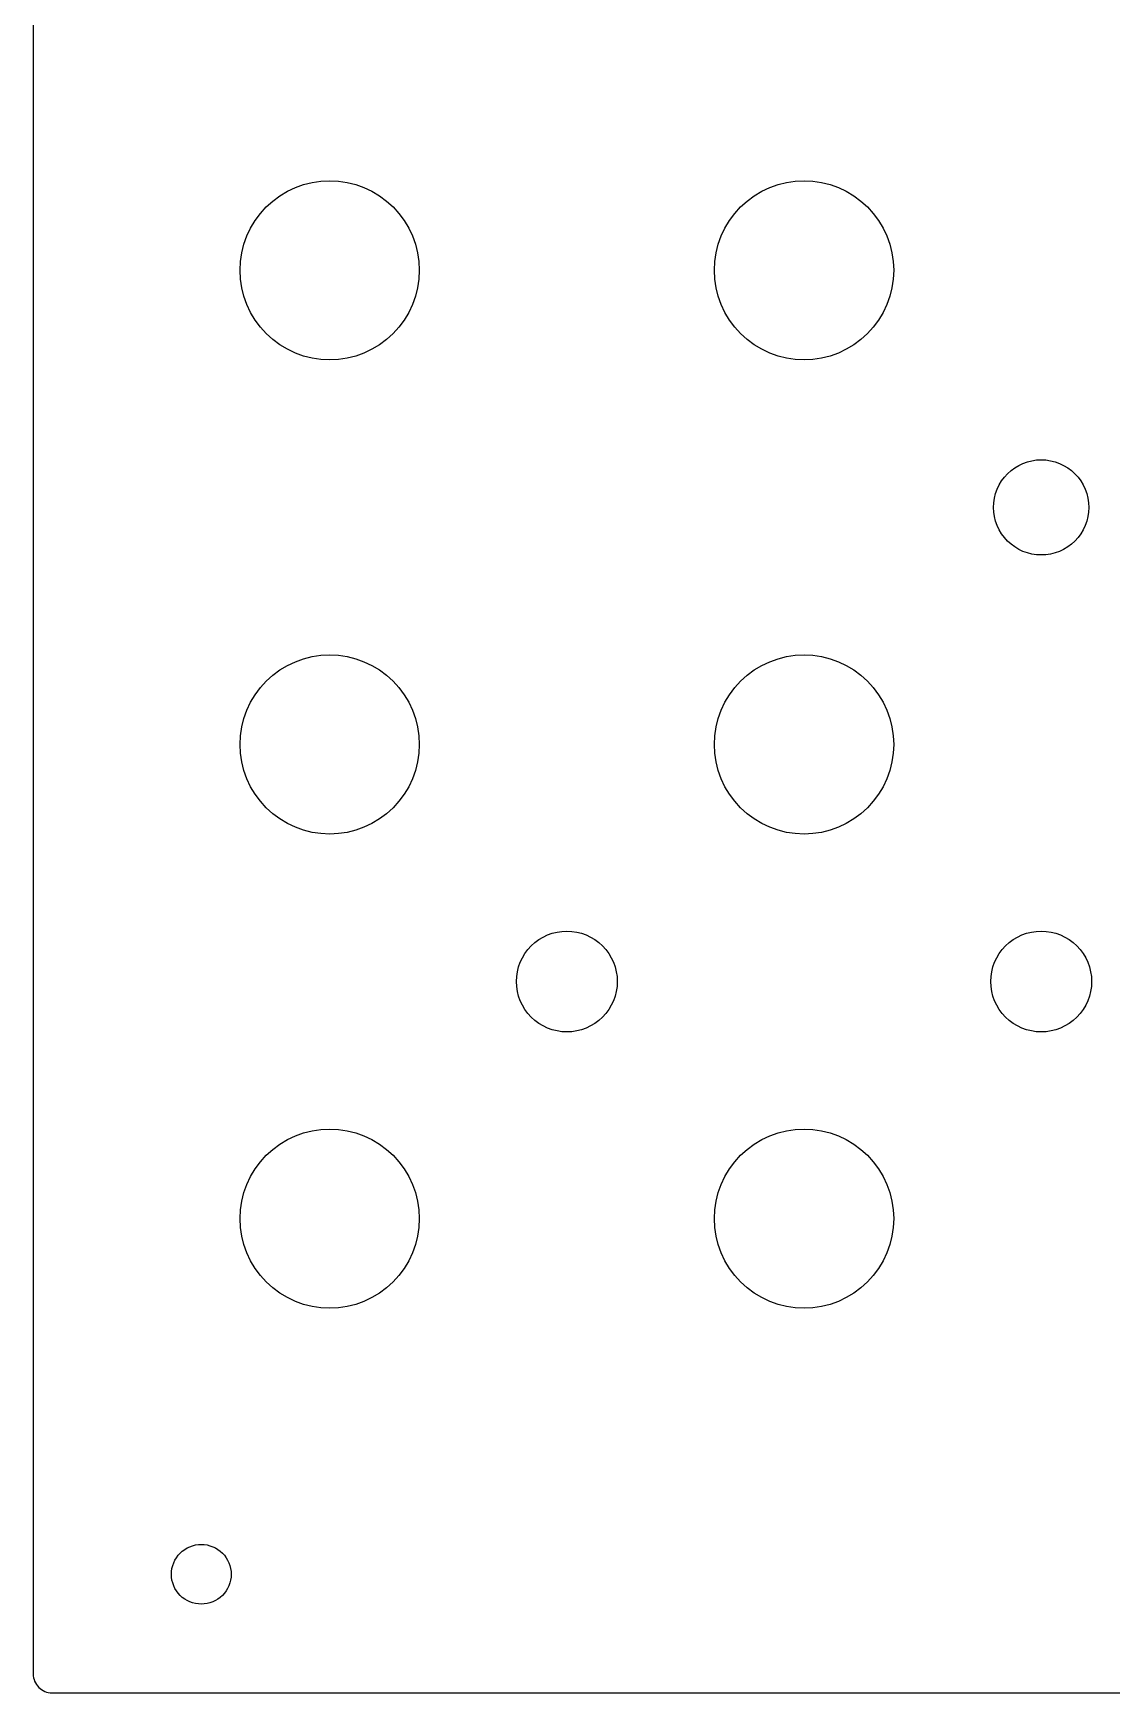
# Model space of a CAD drawing. Header units: metres. Extents: x 0 to 108, y 0 to 178.
# Drawn here: x 0 to 57.8, y 0 to 88.9 of the extents above; entities that cross this region are included whole.
import ezdxf

# ---------------------------------------------------------------- set-up
doc = ezdxf.new("R2010")
doc.units = ezdxf.units.M

msp = doc.modelspace()

# ---------------------------------------------------------------- linework, layer by layer
for p, q in [((0, 176.8), (0, 1)), ((14.4816, 80.7933), (14.9386, 80.9078)), ((14.9386, 80.9078), (15.4045, 80.9769)), ((15.4045, 80.9769), (15.875, 81)), ((15.875, 81), (16.3455, 80.9769)), ((16.3455, 80.9769), (16.8114, 80.9078)), ((16.8114, 80.9078), (17.2684, 80.7933)), ((39.8816, 80.7933), (40.3386, 80.9078)), ((40.3386, 80.9078), (40.8045, 80.9769)), ((40.8045, 80.9769), (41.275, 81)), ((41.275, 81), (41.7455, 80.9769)), ((41.7455, 80.9769), (42.2114, 80.9078)), ((42.2114, 80.9078), (42.6684, 80.7933)), ((12.8299, 79.9104), (13.2083, 80.191)), ((13.2083, 80.191), (13.6123, 80.4332)), ((13.6123, 80.4332), (14.0381, 80.6346)), ((14.0381, 80.6346), (14.4816, 80.7933)), ((17.2684, 80.7933), (17.7119, 80.6346)), ((17.7119, 80.6346), (18.1377, 80.4332)), ((18.1377, 80.4332), (18.5417, 80.191)), ((18.5417, 80.191), (18.9201, 79.9104)), ((38.2299, 79.9104), (38.6083, 80.191)), ((38.6083, 80.191), (39.0123, 80.4332)), ((39.0123, 80.4332), (39.4381, 80.6346)), ((39.4381, 80.6346), (39.8816, 80.7933)), ((42.6684, 80.7933), (43.1119, 80.6346)), ((43.1119, 80.6346), (43.5377, 80.4332)), ((43.5377, 80.4332), (43.9417, 80.191)), ((43.9417, 80.191), (44.3201, 79.9104)), ((11.8839, 78.8667), (12.1645, 79.2451)), ((12.1645, 79.2451), (12.4809, 79.5941)), ((12.4809, 79.5941), (12.8299, 79.9104)), ((18.9201, 79.9104), (19.2691, 79.5941)), ((19.2691, 79.5941), (19.5854, 79.2451)), ((19.5854, 79.2451), (19.866, 78.8667)), ((37.2839, 78.8667), (37.5645, 79.2451)), ((37.5645, 79.2451), (37.8809, 79.5941)), ((37.8809, 79.5941), (38.2299, 79.9104)), ((44.3201, 79.9104), (44.6691, 79.5941)), ((44.6691, 79.5941), (44.9854, 79.2451)), ((44.9854, 79.2451), (45.2661, 78.8667)), ((11.4404, 78.0369), (11.6418, 78.4627)), ((11.6418, 78.4627), (11.8839, 78.8667)), ((19.866, 78.8667), (20.1082, 78.4627)), ((20.1082, 78.4627), (20.3096, 78.0369)), ((36.8404, 78.0369), (37.0418, 78.4627)), ((37.0418, 78.4627), (37.2839, 78.8667)), ((45.2661, 78.8667), (45.5082, 78.4627)), ((45.5082, 78.4627), (45.7096, 78.0369)), ((11.1672, 77.1364), (11.2817, 77.5934)), ((11.2817, 77.5934), (11.4404, 78.0369)), ((20.3096, 78.0369), (20.4683, 77.5934)), ((20.4683, 77.5934), (20.5828, 77.1364)), ((36.5672, 77.1364), (36.6817, 77.5934)), ((36.6817, 77.5934), (36.8404, 78.0369)), ((45.7096, 78.0369), (45.8683, 77.5934)), ((45.8683, 77.5934), (45.9828, 77.1364)), ((11.075, 76.2), (11.0981, 76.6705)), ((11.0981, 76.6705), (11.1672, 77.1364)), ((20.5828, 77.1364), (20.6519, 76.6705)), ((20.6519, 76.6705), (20.675, 76.2)), ((36.475, 76.2), (36.4981, 76.6705)), ((36.4981, 76.6705), (36.5672, 77.1364)), ((45.9828, 77.1364), (46.0519, 76.6705)), ((46.0519, 76.6705), (46.075, 76.2)), ((11.0981, 75.7295), (11.075, 76.2)), ((11.1672, 75.2636), (11.0981, 75.7295)), ((20.6519, 75.7295), (20.5828, 75.2636)), ((20.675, 76.2), (20.6519, 75.7295)), ((36.4981, 75.7295), (36.475, 76.2)), ((36.5672, 75.2636), (36.4981, 75.7295)), ((46.0519, 75.7295), (45.9828, 75.2636)), ((46.075, 76.2), (46.0519, 75.7295)), ((11.2817, 74.8066), (11.1672, 75.2636)), ((11.4404, 74.3631), (11.2817, 74.8066)), ((20.4683, 74.8066), (20.3096, 74.3631)), ((20.5828, 75.2636), (20.4683, 74.8066)), ((36.6817, 74.8066), (36.5672, 75.2636)), ((36.8404, 74.3631), (36.6817, 74.8066)), ((45.8683, 74.8066), (45.7096, 74.3631)), ((45.9828, 75.2636), (45.8683, 74.8066)), ((11.6418, 73.9373), (11.4404, 74.3631)), ((11.8839, 73.5332), (11.6418, 73.9373)), ((20.1082, 73.9373), (19.866, 73.5332)), ((20.3096, 74.3631), (20.1082, 73.9373)), ((37.0418, 73.9373), (36.8404, 74.3631)), ((37.2839, 73.5332), (37.0418, 73.9373)), ((45.5082, 73.9373), (45.2661, 73.5332)), ((45.7096, 74.3631), (45.5082, 73.9373)), ((12.1645, 73.1549), (11.8839, 73.5332)), ((12.4809, 72.8059), (12.1645, 73.1549)), ((19.5854, 73.1549), (19.2691, 72.8059)), ((19.866, 73.5332), (19.5854, 73.1549)), ((37.5645, 73.1549), (37.2839, 73.5332)), ((37.8809, 72.8059), (37.5645, 73.1549)), ((44.9854, 73.1549), (44.6691, 72.8059)), ((45.2661, 73.5332), (44.9854, 73.1549)), ((12.8299, 72.4895), (12.4809, 72.8059)), ((13.2083, 72.2089), (12.8299, 72.4895)), ((13.6123, 71.9668), (13.2083, 72.2089)), ((18.5417, 72.2089), (18.1377, 71.9668)), ((18.9201, 72.4895), (18.5417, 72.2089)), ((19.2691, 72.8059), (18.9201, 72.4895)), ((38.2299, 72.4895), (37.8809, 72.8059)), ((38.6083, 72.2089), (38.2299, 72.4895)), ((39.0123, 71.9668), (38.6083, 72.2089)), ((43.9417, 72.2089), (43.5377, 71.9668)), ((44.3201, 72.4895), (43.9417, 72.2089)), ((44.6691, 72.8059), (44.3201, 72.4895)), ((14.0381, 71.7654), (13.6123, 71.9668)), ((14.4816, 71.6067), (14.0381, 71.7654)), ((14.9386, 71.4922), (14.4816, 71.6067)), ((15.4045, 71.4231), (14.9386, 71.4922)), ((15.875, 71.4), (15.4045, 71.4231)), ((16.3455, 71.4231), (15.875, 71.4)), ((16.8114, 71.4922), (16.3455, 71.4231)), ((17.2684, 71.6067), (16.8114, 71.4922)), ((17.7119, 71.7654), (17.2684, 71.6067)), ((18.1377, 71.9668), (17.7119, 71.7654)), ((39.4381, 71.7654), (39.0123, 71.9668)), ((39.8816, 71.6067), (39.4381, 71.7654)), ((40.3386, 71.4922), (39.8816, 71.6067)), ((40.8045, 71.4231), (40.3386, 71.4922)), ((41.275, 71.4), (40.8045, 71.4231)), ((41.7455, 71.4231), (41.275, 71.4)), ((42.2114, 71.4922), (41.7455, 71.4231)), ((42.6684, 71.6067), (42.2114, 71.4922)), ((43.1119, 71.7654), (42.6684, 71.6067)), ((43.5377, 71.9668), (43.1119, 71.7654)), ((52.7729, 65.7489), (52.9991, 65.8559)), ((52.9991, 65.8559), (53.2348, 65.9402)), ((53.2348, 65.9402), (53.4775, 66.001)), ((53.4775, 66.001), (53.7251, 66.0377)), ((53.7251, 66.0377), (53.975, 66.05)), ((53.975, 66.05), (54.2249, 66.0377)), ((54.2249, 66.0377), (54.4725, 66.001)), ((54.4725, 66.001), (54.7152, 65.9402)), ((54.7152, 65.9402), (54.9508, 65.8559)), ((54.9508, 65.8559), (55.177, 65.7489)), ((51.7261, 64.7021), (51.8548, 64.9167)), ((51.8548, 64.9167), (52.0038, 65.1177)), ((52.0038, 65.1177), (52.1719, 65.3031)), ((52.1719, 65.3031), (52.3573, 65.4712)), ((52.3573, 65.4712), (52.5583, 65.6202)), ((52.5583, 65.6202), (52.7729, 65.7489)), ((55.177, 65.7489), (55.3917, 65.6202)), ((55.3917, 65.6202), (55.5927, 65.4712)), ((55.5927, 65.4712), (55.7781, 65.3031)), ((55.7781, 65.3031), (55.9462, 65.1177)), ((55.9462, 65.1177), (56.0952, 64.9167)), ((56.0952, 64.9167), (56.2239, 64.7021)), ((51.474, 63.9975), (51.5348, 64.2402)), ((51.5348, 64.2402), (51.6191, 64.4758)), ((51.6191, 64.4758), (51.7261, 64.7021)), ((56.2239, 64.7021), (56.3309, 64.4758)), ((56.3309, 64.4758), (56.4152, 64.2402)), ((56.4152, 64.2402), (56.476, 63.9975)), ((51.425, 63.5), (51.4373, 63.7499)), ((51.4373, 63.25), (51.425, 63.5)), ((51.4373, 63.7499), (51.474, 63.9975)), ((51.474, 63.0025), (51.4373, 63.25)), ((56.476, 63.9975), (56.5127, 63.7499)), ((56.5127, 63.25), (56.476, 63.0025)), ((56.5127, 63.7499), (56.525, 63.5)), ((56.525, 63.5), (56.5127, 63.25)), ((51.5348, 62.7598), (51.474, 63.0025)), ((51.6191, 62.5242), (51.5348, 62.7598)), ((51.7261, 62.2979), (51.6191, 62.5242)), ((51.8548, 62.0833), (51.7261, 62.2979)), ((56.2239, 62.2979), (56.0952, 62.0833)), ((56.3309, 62.5242), (56.2239, 62.2979)), ((56.4152, 62.7598), (56.3309, 62.5242)), ((56.476, 63.0025), (56.4152, 62.7598)), ((52.0038, 61.8823), (51.8548, 62.0833)), ((52.1719, 61.6969), (52.0038, 61.8823)), ((52.3573, 61.5288), (52.1719, 61.6969)), ((52.5583, 61.3797), (52.3573, 61.5288)), ((52.7729, 61.2511), (52.5583, 61.3797)), ((55.3917, 61.3797), (55.177, 61.2511)), ((55.5927, 61.5288), (55.3917, 61.3797)), ((55.7781, 61.6969), (55.5927, 61.5288)), ((55.9462, 61.8823), (55.7781, 61.6969)), ((56.0952, 62.0833), (55.9462, 61.8823)), ((52.9991, 61.1441), (52.7729, 61.2511)), ((53.2348, 61.0598), (52.9991, 61.1441)), ((53.4775, 60.999), (53.2348, 61.0598)), ((53.7251, 60.9623), (53.4775, 60.999)), ((53.975, 60.95), (53.7251, 60.9623)), ((54.2249, 60.9623), (53.975, 60.95)), ((54.4725, 60.999), (54.2249, 60.9623)), ((54.7152, 61.0598), (54.4725, 60.999)), ((54.9508, 61.1441), (54.7152, 61.0598)), ((55.177, 61.2511), (54.9508, 61.1441)), ((13.6123, 55.0332), (14.0381, 55.2346)), ((14.0381, 55.2346), (14.4816, 55.3933)), ((14.4816, 55.3933), (14.9386, 55.5078)), ((14.9386, 55.5078), (15.4045, 55.5769)), ((15.4045, 55.5769), (15.875, 55.6)), ((15.875, 55.6), (16.3455, 55.5769)), ((16.3455, 55.5769), (16.8114, 55.5078)), ((16.8114, 55.5078), (17.2684, 55.3933)), ((17.2684, 55.3933), (17.7119, 55.2346)), ((17.7119, 55.2346), (18.1377, 55.0332)), ((39.0123, 55.0332), (39.4381, 55.2346)), ((39.4381, 55.2346), (39.8816, 55.3933)), ((39.8816, 55.3933), (40.3386, 55.5078)), ((40.3386, 55.5078), (40.8045, 55.5769)), ((40.8045, 55.5769), (41.275, 55.6)), ((41.275, 55.6), (41.7455, 55.5769)), ((41.7455, 55.5769), (42.2114, 55.5078)), ((42.2114, 55.5078), (42.6684, 55.3933)), ((42.6684, 55.3933), (43.1119, 55.2346)), ((43.1119, 55.2346), (43.5377, 55.0332)), ((12.4809, 54.1941), (12.8299, 54.5104)), ((12.8299, 54.5104), (13.2083, 54.791)), ((13.2083, 54.791), (13.6123, 55.0332)), ((18.1377, 55.0332), (18.5417, 54.791)), ((18.5417, 54.791), (18.9201, 54.5104)), ((18.9201, 54.5104), (19.2691, 54.1941)), ((37.8809, 54.1941), (38.2299, 54.5104)), ((38.2299, 54.5104), (38.6083, 54.791)), ((38.6083, 54.791), (39.0123, 55.0332)), ((43.5377, 55.0332), (43.9417, 54.791)), ((43.9417, 54.791), (44.3201, 54.5104)), ((44.3201, 54.5104), (44.6691, 54.1941)), ((11.6418, 53.0627), (11.8839, 53.4667)), ((11.8839, 53.4667), (12.1645, 53.8451)), ((12.1645, 53.8451), (12.4809, 54.1941)), ((19.2691, 54.1941), (19.5854, 53.8451)), ((19.5854, 53.8451), (19.866, 53.4667)), ((19.866, 53.4667), (20.1082, 53.0627)), ((37.0418, 53.0627), (37.2839, 53.4667)), ((37.2839, 53.4667), (37.5645, 53.8451)), ((37.5645, 53.8451), (37.8809, 54.1941)), ((44.6691, 54.1941), (44.9854, 53.8451)), ((44.9854, 53.8451), (45.2661, 53.4667)), ((45.2661, 53.4667), (45.5082, 53.0627)), ((11.2817, 52.1934), (11.4404, 52.6369)), ((11.4404, 52.6369), (11.6418, 53.0627)), ((20.1082, 53.0627), (20.3096, 52.6369)), ((20.3096, 52.6369), (20.4683, 52.1934)), ((36.6817, 52.1934), (36.8404, 52.6369)), ((36.8404, 52.6369), (37.0418, 53.0627)), ((45.5082, 53.0627), (45.7096, 52.6369)), ((45.7096, 52.6369), (45.8683, 52.1934)), ((11.0981, 51.2705), (11.1672, 51.7364)), ((11.1672, 51.7364), (11.2817, 52.1934)), ((20.4683, 52.1934), (20.5828, 51.7364)), ((20.5828, 51.7364), (20.6519, 51.2705)), ((36.4981, 51.2705), (36.5672, 51.7364)), ((36.5672, 51.7364), (36.6817, 52.1934)), ((45.8683, 52.1934), (45.9828, 51.7364)), ((45.9828, 51.7364), (46.0519, 51.2705)), ((11.075, 50.8), (11.0981, 51.2705)), ((11.0981, 50.3295), (11.075, 50.8)), ((20.6519, 51.2705), (20.675, 50.8)), ((20.675, 50.8), (20.6519, 50.3295)), ((36.475, 50.8), (36.4981, 51.2705)), ((36.4981, 50.3295), (36.475, 50.8)), ((46.0519, 51.2705), (46.075, 50.8)), ((46.075, 50.8), (46.0519, 50.3295)), ((11.1672, 49.8636), (11.0981, 50.3295)), ((11.2817, 49.4066), (11.1672, 49.8636)), ((20.5828, 49.8636), (20.4683, 49.4066)), ((20.6519, 50.3295), (20.5828, 49.8636)), ((36.5672, 49.8636), (36.4981, 50.3295)), ((36.6817, 49.4066), (36.5672, 49.8636)), ((45.9828, 49.8636), (45.8683, 49.4066)), ((46.0519, 50.3295), (45.9828, 49.8636)), ((11.4404, 48.9631), (11.2817, 49.4066)), ((11.6418, 48.5373), (11.4404, 48.9631)), ((20.3096, 48.9631), (20.1082, 48.5373)), ((20.4683, 49.4066), (20.3096, 48.9631)), ((36.8404, 48.9631), (36.6817, 49.4066)), ((37.0418, 48.5373), (36.8404, 48.9631)), ((45.7096, 48.9631), (45.5082, 48.5373)), ((45.8683, 49.4066), (45.7096, 48.9631)), ((11.8839, 48.1333), (11.6418, 48.5373)), ((12.1645, 47.7549), (11.8839, 48.1333)), ((19.866, 48.1333), (19.5854, 47.7549)), ((20.1082, 48.5373), (19.866, 48.1333)), ((37.2839, 48.1333), (37.0418, 48.5373)), ((37.5645, 47.7549), (37.2839, 48.1333)), ((45.2661, 48.1333), (44.9854, 47.7549)), ((45.5082, 48.5373), (45.2661, 48.1333)), ((12.4809, 47.4059), (12.1645, 47.7549)), ((12.8299, 47.0895), (12.4809, 47.4059)), ((19.2691, 47.4059), (18.9201, 47.0895)), ((19.5854, 47.7549), (19.2691, 47.4059)), ((37.8809, 47.4059), (37.5645, 47.7549)), ((38.2299, 47.0895), (37.8809, 47.4059)), ((44.6691, 47.4059), (44.3201, 47.0895)), ((44.9854, 47.7549), (44.6691, 47.4059)), ((13.2083, 46.8089), (12.8299, 47.0895)), ((13.6123, 46.5668), (13.2083, 46.8089)), ((14.0381, 46.3654), (13.6123, 46.5668)), ((14.4816, 46.2067), (14.0381, 46.3654)), ((17.7119, 46.3654), (17.2684, 46.2067)), ((18.1377, 46.5668), (17.7119, 46.3654)), ((18.5417, 46.8089), (18.1377, 46.5668)), ((18.9201, 47.0895), (18.5417, 46.8089)), ((38.6083, 46.8089), (38.2299, 47.0895)), ((39.0123, 46.5668), (38.6083, 46.8089)), ((39.4381, 46.3654), (39.0123, 46.5668)), ((39.8816, 46.2067), (39.4381, 46.3654)), ((43.1119, 46.3654), (42.6684, 46.2067)), ((43.5377, 46.5668), (43.1119, 46.3654)), ((43.9417, 46.8089), (43.5377, 46.5668)), ((44.3201, 47.0895), (43.9417, 46.8089)), ((14.9386, 46.0922), (14.4816, 46.2067)), ((15.4045, 46.0231), (14.9386, 46.0922)), ((15.875, 46), (15.4045, 46.0231)), ((16.3455, 46.0231), (15.875, 46)), ((16.8114, 46.0922), (16.3455, 46.0231)), ((17.2684, 46.2067), (16.8114, 46.0922)), ((40.3386, 46.0922), (39.8816, 46.2067)), ((40.8045, 46.0231), (40.3386, 46.0922)), ((41.275, 46), (40.8045, 46.0231)), ((41.7455, 46.0231), (41.275, 46)), ((42.2114, 46.0922), (41.7455, 46.0231)), ((42.6684, 46.2067), (42.2114, 46.0922)), ((26.4879, 39.8129), (26.6658, 40.0092)), ((26.6658, 40.0092), (26.8621, 40.1871)), ((26.8621, 40.1871), (27.075, 40.345)), ((27.075, 40.345), (27.3022, 40.4812)), ((27.3022, 40.4812), (27.5417, 40.5945)), ((27.5417, 40.5945), (27.7912, 40.6837)), ((27.7912, 40.6837), (28.0482, 40.7481)), ((28.0482, 40.7481), (28.3103, 40.787)), ((28.3103, 40.787), (28.575, 40.8)), ((28.575, 40.8), (28.8396, 40.787)), ((28.8396, 40.787), (29.1017, 40.7481)), ((29.1017, 40.7481), (29.3588, 40.6837)), ((29.3588, 40.6837), (29.6082, 40.5945)), ((29.6082, 40.5945), (29.8478, 40.4812)), ((29.8478, 40.4812), (30.075, 40.345)), ((30.075, 40.345), (30.2879, 40.1871)), ((30.2879, 40.1871), (30.4842, 40.0092)), ((30.4842, 40.0092), (30.6621, 39.8129)), ((51.8879, 39.8129), (52.0658, 40.0092)), ((52.0658, 40.0092), (52.2621, 40.1871)), ((52.2621, 40.1871), (52.475, 40.345)), ((52.475, 40.345), (52.7022, 40.4812)), ((52.7022, 40.4812), (52.9417, 40.5945)), ((52.9417, 40.5945), (53.1912, 40.6837)), ((53.1912, 40.6837), (53.4482, 40.7481)), ((53.4482, 40.7481), (53.7103, 40.787)), ((53.7103, 40.787), (53.975, 40.8)), ((53.975, 40.8), (54.2396, 40.787)), ((54.2396, 40.787), (54.5017, 40.7481)), ((54.5017, 40.7481), (54.7588, 40.6837)), ((54.7588, 40.6837), (55.0082, 40.5945)), ((55.0082, 40.5945), (55.2478, 40.4812)), ((55.2478, 40.4812), (55.475, 40.345)), ((55.475, 40.345), (55.6879, 40.1871)), ((55.6879, 40.1871), (55.8842, 40.0092)), ((55.8842, 40.0092), (56.0621, 39.8129)), ((25.9913, 38.8838), (26.0805, 39.1332)), ((26.0805, 39.1332), (26.1938, 39.3728)), ((26.1938, 39.3728), (26.33, 39.6)), ((26.33, 39.6), (26.4879, 39.8129)), ((30.6621, 39.8129), (30.82, 39.6)), ((30.82, 39.6), (30.9562, 39.3728)), ((30.9562, 39.3728), (31.0695, 39.1332)), ((31.0695, 39.1332), (31.1587, 38.8838)), ((51.3913, 38.8838), (51.4805, 39.1332)), ((51.4805, 39.1332), (51.5938, 39.3728)), ((51.5938, 39.3728), (51.73, 39.6)), ((51.73, 39.6), (51.8879, 39.8129)), ((56.0621, 39.8129), (56.22, 39.6)), ((56.22, 39.6), (56.3562, 39.3728)), ((56.3562, 39.3728), (56.4695, 39.1332)), ((56.4695, 39.1332), (56.5587, 38.8838)), ((25.875, 38.1), (25.888, 38.3646)), ((25.888, 38.3646), (25.9269, 38.6267)), ((25.9269, 38.6267), (25.9913, 38.8838)), ((31.1587, 38.8838), (31.2231, 38.6267)), ((31.2231, 38.6267), (31.262, 38.3646)), ((31.262, 38.3646), (31.275, 38.1)), ((51.275, 38.1), (51.288, 38.3646)), ((51.288, 38.3646), (51.3269, 38.6267)), ((51.3269, 38.6267), (51.3913, 38.8838)), ((56.5587, 38.8838), (56.6231, 38.6267)), ((56.6231, 38.6267), (56.662, 38.3646)), ((56.662, 38.3646), (56.675, 38.1)), ((25.888, 37.8353), (25.875, 38.1)), ((25.9269, 37.5732), (25.888, 37.8353)), ((25.9913, 37.3162), (25.9269, 37.5732)), ((31.2231, 37.5732), (31.1587, 37.3162)), ((31.262, 37.8353), (31.2231, 37.5732)), ((31.275, 38.1), (31.262, 37.8353)), ((51.288, 37.8353), (51.275, 38.1)), ((51.3269, 37.5732), (51.288, 37.8353)), ((51.3913, 37.3162), (51.3269, 37.5732)), ((56.6231, 37.5732), (56.5587, 37.3162)), ((56.662, 37.8353), (56.6231, 37.5732)), ((56.675, 38.1), (56.662, 37.8353)), ((26.0805, 37.0667), (25.9913, 37.3162)), ((26.1938, 36.8272), (26.0805, 37.0667)), ((26.33, 36.6), (26.1938, 36.8272)), ((26.4879, 36.3871), (26.33, 36.6)), ((30.82, 36.6), (30.6621, 36.3871)), ((30.9562, 36.8272), (30.82, 36.6)), ((31.0695, 37.0667), (30.9562, 36.8272)), ((31.1587, 37.3162), (31.0695, 37.0667)), ((51.4805, 37.0667), (51.3913, 37.3162)), ((51.5938, 36.8272), (51.4805, 37.0667)), ((51.73, 36.6), (51.5938, 36.8272)), ((51.8879, 36.3871), (51.73, 36.6)), ((56.22, 36.6), (56.0621, 36.3871)), ((56.3562, 36.8272), (56.22, 36.6)), ((56.4695, 37.0667), (56.3562, 36.8272)), ((56.5587, 37.3162), (56.4695, 37.0667)), ((26.6658, 36.1908), (26.4879, 36.3871)), ((26.8621, 36.0129), (26.6658, 36.1908)), ((27.075, 35.855), (26.8621, 36.0129)), ((27.3022, 35.7188), (27.075, 35.855)), ((27.5417, 35.6055), (27.3022, 35.7188)), ((27.7912, 35.5163), (27.5417, 35.6055)), ((29.6082, 35.6055), (29.3588, 35.5163)), ((29.8478, 35.7188), (29.6082, 35.6055)), ((30.075, 35.855), (29.8478, 35.7188)), ((30.2879, 36.0129), (30.075, 35.855)), ((30.4842, 36.1908), (30.2879, 36.0129)), ((30.6621, 36.3871), (30.4842, 36.1908)), ((52.0658, 36.1908), (51.8879, 36.3871)), ((52.2621, 36.0129), (52.0658, 36.1908)), ((52.475, 35.855), (52.2621, 36.0129)), ((52.7022, 35.7188), (52.475, 35.855)), ((52.9417, 35.6055), (52.7022, 35.7188)), ((53.1912, 35.5163), (52.9417, 35.6055)), ((55.0082, 35.6055), (54.7588, 35.5163)), ((55.2478, 35.7188), (55.0082, 35.6055)), ((55.475, 35.855), (55.2478, 35.7188)), ((55.6879, 36.0129), (55.475, 35.855)), ((55.8842, 36.1908), (55.6879, 36.0129)), ((56.0621, 36.3871), (55.8842, 36.1908)), ((28.0482, 35.4519), (27.7912, 35.5163)), ((28.3103, 35.413), (28.0482, 35.4519)), ((28.575, 35.4), (28.3103, 35.413)), ((28.8396, 35.413), (28.575, 35.4)), ((29.1017, 35.4519), (28.8396, 35.413)), ((29.3588, 35.5163), (29.1017, 35.4519)), ((53.4482, 35.4519), (53.1912, 35.5163)), ((53.7103, 35.413), (53.4482, 35.4519)), ((53.975, 35.4), (53.7103, 35.413)), ((54.2396, 35.413), (53.975, 35.4)), ((54.5017, 35.4519), (54.2396, 35.413)), ((54.7588, 35.5163), (54.5017, 35.4519)), ((12.8299, 29.1104), (13.2083, 29.3911)), ((13.2083, 29.3911), (13.6123, 29.6332)), ((13.6123, 29.6332), (14.0381, 29.8346)), ((14.0381, 29.8346), (14.4816, 29.9933)), ((14.4816, 29.9933), (14.9386, 30.1078)), ((14.9386, 30.1078), (15.4045, 30.1769)), ((15.4045, 30.1769), (15.875, 30.2)), ((15.875, 30.2), (16.3455, 30.1769)), ((16.3455, 30.1769), (16.8114, 30.1078)), ((16.8114, 30.1078), (17.2684, 29.9933)), ((17.2684, 29.9933), (17.7119, 29.8346)), ((17.7119, 29.8346), (18.1377, 29.6332)), ((18.1377, 29.6332), (18.5417, 29.3911)), ((18.5417, 29.3911), (18.9201, 29.1104)), ((38.2299, 29.1104), (38.6083, 29.3911)), ((38.6083, 29.3911), (39.0123, 29.6332)), ((39.0123, 29.6332), (39.4381, 29.8346)), ((39.4381, 29.8346), (39.8816, 29.9933)), ((39.8816, 29.9933), (40.3386, 30.1078)), ((40.3386, 30.1078), (40.8045, 30.1769)), ((40.8045, 30.1769), (41.275, 30.2)), ((41.275, 30.2), (41.7455, 30.1769)), ((41.7455, 30.1769), (42.2114, 30.1078)), ((42.2114, 30.1078), (42.6684, 29.9933)), ((42.6684, 29.9933), (43.1119, 29.8346)), ((43.1119, 29.8346), (43.5377, 29.6332)), ((43.5377, 29.6332), (43.9417, 29.3911)), ((43.9417, 29.3911), (44.3201, 29.1104)), ((12.1645, 28.4451), (12.4809, 28.7941)), ((12.4809, 28.7941), (12.8299, 29.1104)), ((18.9201, 29.1104), (19.2691, 28.7941)), ((19.2691, 28.7941), (19.5854, 28.4451)), ((37.5645, 28.4451), (37.8809, 28.7941)), ((37.8809, 28.7941), (38.2299, 29.1104)), ((44.3201, 29.1104), (44.6691, 28.7941)), ((44.6691, 28.7941), (44.9854, 28.4451)), ((11.4404, 27.2369), (11.6418, 27.6627)), ((11.6418, 27.6627), (11.8839, 28.0667)), ((11.8839, 28.0667), (12.1645, 28.4451)), ((19.5854, 28.4451), (19.866, 28.0667)), ((19.866, 28.0667), (20.1082, 27.6627)), ((20.1082, 27.6627), (20.3096, 27.2369)), ((36.8404, 27.2369), (37.0418, 27.6627)), ((37.0418, 27.6627), (37.2839, 28.0667)), ((37.2839, 28.0667), (37.5645, 28.4451)), ((44.9854, 28.4451), (45.2661, 28.0667)), ((45.2661, 28.0667), (45.5082, 27.6627)), ((45.5082, 27.6627), (45.7096, 27.2369)), ((11.1672, 26.3364), (11.2817, 26.7934)), ((11.2817, 26.7934), (11.4404, 27.2369)), ((20.3096, 27.2369), (20.4683, 26.7934)), ((20.4683, 26.7934), (20.5828, 26.3364)), ((36.5672, 26.3364), (36.6817, 26.7934)), ((36.6817, 26.7934), (36.8404, 27.2369)), ((45.7096, 27.2369), (45.8683, 26.7934)), ((45.8683, 26.7934), (45.9828, 26.3364)), ((11.075, 25.4), (11.0981, 25.8705)), ((11.0981, 25.8705), (11.1672, 26.3364)), ((20.5828, 26.3364), (20.6519, 25.8705)), ((20.6519, 25.8705), (20.675, 25.4)), ((36.475, 25.4), (36.4981, 25.8705)), ((36.4981, 25.8705), (36.5672, 26.3364)), ((45.9828, 26.3364), (46.0519, 25.8705)), ((46.0519, 25.8705), (46.075, 25.4)), ((11.0981, 24.9295), (11.075, 25.4)), ((11.1672, 24.4636), (11.0981, 24.9295)), ((20.6519, 24.9295), (20.5828, 24.4636)), ((20.675, 25.4), (20.6519, 24.9295)), ((36.4981, 24.9295), (36.475, 25.4)), ((36.5672, 24.4636), (36.4981, 24.9295)), ((46.0519, 24.9295), (45.9828, 24.4636)), ((46.075, 25.4), (46.0519, 24.9295)), ((11.2817, 24.0066), (11.1672, 24.4636)), ((11.4404, 23.5631), (11.2817, 24.0066)), ((20.4683, 24.0066), (20.3096, 23.5631)), ((20.5828, 24.4636), (20.4683, 24.0066)), ((36.6817, 24.0066), (36.5672, 24.4636)), ((36.8404, 23.5631), (36.6817, 24.0066)), ((45.8683, 24.0066), (45.7096, 23.5631)), ((45.9828, 24.4636), (45.8683, 24.0066)), ((11.6418, 23.1373), (11.4404, 23.5631)), ((11.8839, 22.7333), (11.6418, 23.1373)), ((20.1082, 23.1373), (19.866, 22.7333)), ((20.3096, 23.5631), (20.1082, 23.1373)), ((37.0418, 23.1373), (36.8404, 23.5631)), ((37.2839, 22.7333), (37.0418, 23.1373)), ((45.5082, 23.1373), (45.2661, 22.7333)), ((45.7096, 23.5631), (45.5082, 23.1373)), ((12.1645, 22.3549), (11.8839, 22.7333)), ((12.4809, 22.0059), (12.1645, 22.3549)), ((19.5854, 22.3549), (19.2691, 22.0059)), ((19.866, 22.7333), (19.5854, 22.3549)), ((37.5645, 22.3549), (37.2839, 22.7333)), ((37.8809, 22.0059), (37.5645, 22.3549)), ((44.9854, 22.3549), (44.6691, 22.0059)), ((45.2661, 22.7333), (44.9854, 22.3549)), ((12.8299, 21.6895), (12.4809, 22.0059)), ((13.2083, 21.4089), (12.8299, 21.6895)), ((13.6123, 21.1668), (13.2083, 21.4089)), ((18.5417, 21.4089), (18.1377, 21.1668)), ((18.9201, 21.6895), (18.5417, 21.4089)), ((19.2691, 22.0059), (18.9201, 21.6895)), ((38.2299, 21.6895), (37.8809, 22.0059)), ((38.6083, 21.4089), (38.2299, 21.6895)), ((39.0123, 21.1668), (38.6083, 21.4089)), ((43.9417, 21.4089), (43.5377, 21.1668)), ((44.3201, 21.6895), (43.9417, 21.4089)), ((44.6691, 22.0059), (44.3201, 21.6895)), ((14.0381, 20.9654), (13.6123, 21.1668)), ((14.4816, 20.8067), (14.0381, 20.9654)), ((14.9386, 20.6922), (14.4816, 20.8067)), ((15.4045, 20.6231), (14.9386, 20.6922)), ((15.875, 20.6), (15.4045, 20.6231)), ((16.3455, 20.6231), (15.875, 20.6)), ((16.8114, 20.6922), (16.3455, 20.6231)), ((17.2684, 20.8067), (16.8114, 20.6922)), ((17.7119, 20.9654), (17.2684, 20.8067)), ((18.1377, 21.1668), (17.7119, 20.9654)), ((39.4381, 20.9654), (39.0123, 21.1668)), ((39.8816, 20.8067), (39.4381, 20.9654)), ((40.3386, 20.6922), (39.8816, 20.8067)), ((40.8045, 20.6231), (40.3386, 20.6922)), ((41.275, 20.6), (40.8045, 20.6231)), ((41.7455, 20.6231), (41.275, 20.6)), ((42.2114, 20.6922), (41.7455, 20.6231)), ((42.6684, 20.8067), (42.2114, 20.6922)), ((43.1119, 20.9654), (42.6684, 20.8067)), ((43.5377, 21.1668), (43.1119, 20.9654)), ((7.58893, 7.10423), (7.66965, 7.23891)), ((7.66965, 7.23891), (7.76318, 7.36504)), ((7.76318, 7.36504), (7.86862, 7.48137)), ((7.86862, 7.48137), (7.98497, 7.58682)), ((7.98497, 7.58682), (8.11108, 7.68036)), ((8.11108, 7.68036), (8.24576, 7.76108)), ((8.24576, 7.76108), (8.38771, 7.8282)), ((8.38771, 7.8282), (8.53554, 7.8811)), ((8.53554, 7.8811), (8.68785, 7.91925)), ((8.68785, 7.91925), (8.84317, 7.94229)), ((8.84317, 7.94229), (9, 7.95)), ((9, 7.95), (9.15683, 7.94229)), ((9.15683, 7.94229), (9.31215, 7.91925)), ((9.31215, 7.91925), (9.46445, 7.8811)), ((9.46445, 7.8811), (9.61229, 7.8282)), ((9.61229, 7.8282), (9.75423, 7.76108)), ((9.75423, 7.76108), (9.88892, 7.68036)), ((9.88892, 7.68036), (10.015, 7.58682)), ((10.015, 7.58682), (10.1314, 7.48137)), ((10.1314, 7.48137), (10.2368, 7.36504)), ((10.2368, 7.36504), (10.3304, 7.23891)), ((10.3304, 7.23891), (10.4111, 7.10423)), ((7.39999, 6.35001), (7.4077, 6.50684)), ((7.4077, 6.19318), (7.39999, 6.35001)), ((7.4077, 6.50684), (7.43074, 6.66214)), ((7.43074, 6.66214), (7.46889, 6.81445)), ((7.46889, 6.81445), (7.52179, 6.9623)), ((7.52179, 6.9623), (7.58893, 7.10423)), ((10.4111, 7.10423), (10.4782, 6.9623)), ((10.4782, 6.9623), (10.5311, 6.81445)), ((10.5311, 6.81445), (10.5693, 6.66214)), ((10.5693, 6.66214), (10.5923, 6.50684)), ((10.5923, 6.50684), (10.6, 6.35001)), ((10.6, 6.35001), (10.5923, 6.19318)), ((7.43074, 6.03786), (7.4077, 6.19318)), ((7.46889, 5.88554), (7.43074, 6.03786)), ((7.52179, 5.7377), (7.46889, 5.88554)), ((7.58893, 5.59576), (7.52179, 5.7377)), ((7.66965, 5.46109), (7.58893, 5.59576)), ((7.76318, 5.33498), (7.66965, 5.46109)), ((7.86862, 5.21863), (7.76318, 5.33498)), ((10.2368, 5.33498), (10.1314, 5.21863)), ((10.3304, 5.46109), (10.2368, 5.33498)), ((10.4111, 5.59576), (10.3304, 5.46109)), ((10.4782, 5.7377), (10.4111, 5.59576)), ((10.5311, 5.88554), (10.4782, 5.7377)), ((10.5693, 6.03786), (10.5311, 5.88554)), ((10.5923, 6.19318), (10.5693, 6.03786)), ((7.98497, 5.11319), (7.86862, 5.21863)), ((8.11108, 5.01965), (7.98497, 5.11319)), ((8.24576, 4.93893), (8.11108, 5.01965)), ((8.38771, 4.8718), (8.24576, 4.93893)), ((8.53554, 4.81889), (8.38771, 4.8718)), ((8.68785, 4.78075), (8.53554, 4.81889)), ((8.84317, 4.75771), (8.68785, 4.78075)), ((9, 4.75), (8.84317, 4.75771)), ((9.15683, 4.75771), (9, 4.75)), ((9.31215, 4.78075), (9.15683, 4.75771)), ((9.46445, 4.81889), (9.31215, 4.78075)), ((9.61229, 4.8718), (9.46445, 4.81889)), ((9.75423, 4.93893), (9.61229, 4.8718)), ((9.88892, 5.01965), (9.75423, 4.93893)), ((10.015, 5.11319), (9.88892, 5.01965)), ((10.1314, 5.21863), (10.015, 5.11319)), ((0, 1), (0.00481, 0.90198)), ((0.00481, 0.90198), (0.01921, 0.8049)), ((0.01921, 0.8049), (0.04304, 0.7097)), ((0.04304, 0.7097), (0.07611, 0.61731)), ((0.07611, 0.61731), (0.11807, 0.5286)), ((0.11807, 0.5286), (0.16852, 0.44443)), ((0.16852, 0.44443), (0.22697, 0.3656)), ((0.22697, 0.3656), (0.29289, 0.29289)), ((0.29289, 0.29289), (0.3656, 0.22697)), ((0.3656, 0.22697), (0.44443, 0.16852)), ((0.44443, 0.16852), (0.5286, 0.11807)), ((0.5286, 0.11807), (0.61731, 0.07611)), ((0.61731, 0.07611), (0.7097, 0.04304)), ((0.7097, 0.04304), (0.8049, 0.01921)), ((0.8049, 0.01921), (0.90198, 0.00481)), ((0.90198, 0.00481), (1, 0)), ((1, 0), (106.95, 0))]:
    msp.add_line(p, q)

doc.saveas('drawing.dxf')
